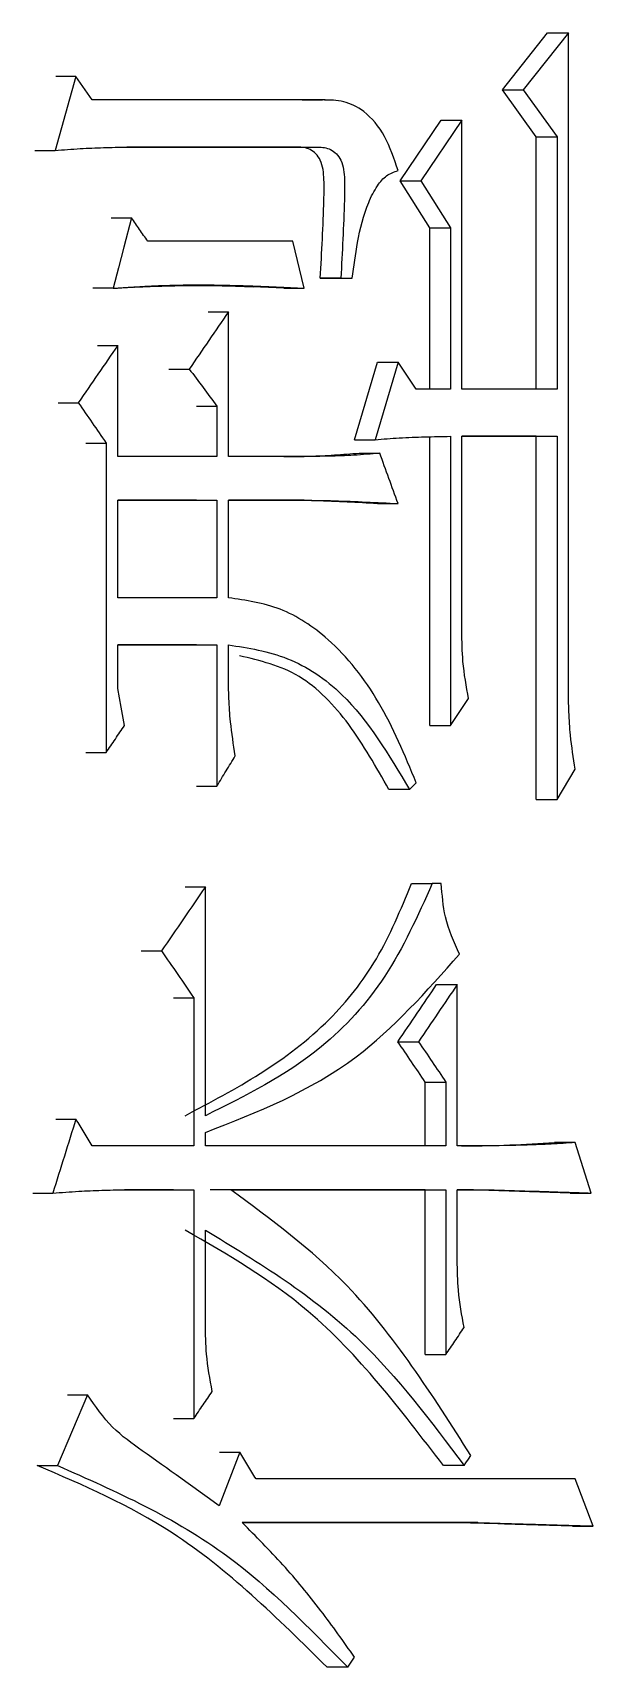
# Model space of a CAD drawing. Header units: millimetres. Extents: x 2136 to 4572, y 748 to 2471.
# Drawn here: x 3165.7 to 3167.51, y 1009.13 to 1014.39 of the extents above; entities that cross this region are included whole.
import ezdxf

# ---------------------------------------------------------------- set-up
doc = ezdxf.new("R2010")
doc.units = ezdxf.units.MM

msp = doc.modelspace()

# ---------------------------------------------------------------- linework, layer by layer
at = {"color": 7, "linetype": 'Continuous', "lineweight": 25}
for p, q in [((3167.2153, 1014.2076), (3167.3608, 1014.3915)), ((3167.4277, 1014.3915), (3167.282, 1014.2076)), ((3167.3608, 1014.3915), (3167.4277, 1014.3915)), ((3167.4277, 1012.2821), (3167.4277, 1014.3915)), ((3165.8439, 1014.2509), (3165.7768, 1014.0129)), ((3165.8439, 1014.2509), (3165.7792, 1014.2509)), ((3165.8961, 1014.1752), (3165.8439, 1014.2509)), ((3167.2153, 1014.2076), (3167.282, 1014.2076)), ((3167.3245, 1014.0562), (3167.2153, 1014.2076)), ((3167.282, 1014.2076), (3167.3913, 1014.0562)), ((3166.6369, 1014.1752), (3165.8961, 1014.1752)), ((3166.571, 1014.1752), (3166.6369, 1014.1752)), ((3166.6724, 1014.1746), (3166.6433, 1014.1746)), ((3166.8866, 1013.9156), (3167.0183, 1014.1103)), ((3167.0847, 1014.1103), (3166.9529, 1013.9156)), ((3167.0183, 1014.1103), (3167.0847, 1014.1103)), ((3167.0847, 1013.2449), (3167.0847, 1014.1103)), ((3166.0077, 1014.0237), (3166.6221, 1014.0237)), ((3166.5563, 1014.0237), (3166.0077, 1014.0237)), ((3166.5564, 1014.0237), (3166.6222, 1014.0237)), ((3167.3245, 1014.0562), (3167.3913, 1014.0562)), ((3167.3245, 1013.2449), (3167.3245, 1014.0562)), ((3167.3913, 1014.0562), (3167.3913, 1013.2449)), ((3165.7121, 1014.0129), (3165.7768, 1014.0129)), ((3166.8866, 1013.9156), (3166.9529, 1013.9156)), ((3166.9818, 1013.7641), (3166.8866, 1013.9156)), ((3166.9529, 1013.9156), (3167.0482, 1013.7641)), ((3165.9576, 1013.7966), (3166.0226, 1013.7966)), ((3166.9818, 1013.7641), (3167.0482, 1013.7641)), ((3166.9818, 1013.2449), (3166.9818, 1013.7641)), ((3167.0482, 1013.7641), (3167.0482, 1013.2449)), ((3166.5779, 1013.5694), (3166.541, 1013.7208)), ((3166.6958, 1013.6019), (3166.6298, 1013.6019)), ((3166.6666, 1013.6019), (3166.7326, 1013.6019)), ((3166.6958, 1013.6019), (3166.7326, 1013.6019)), ((3165.9631, 1013.5694), (3165.8982, 1013.5694)), ((3166.5121, 1013.5694), (3166.4126, 1013.5743)), ((3166.5121, 1013.5694), (3166.5779, 1013.5694)), ((3166.2687, 1013.4937), (3166.3341, 1013.4937)), ((3166.3341, 1013.0285), (3166.3341, 1013.4937)), ((3165.913, 1013.3855), (3165.978, 1013.3855)), ((3165.978, 1013.0285), (3165.978, 1013.3855)), ((3166.1429, 1013.3098), (3166.2082, 1013.3098)), ((3166.74, 1013.0826), (3166.8134, 1013.3314)), ((3166.8796, 1013.3314), (3166.8061, 1013.0826)), ((3166.8134, 1013.3314), (3166.8796, 1013.3314)), ((3166.9382, 1013.2449), (3166.8796, 1013.3314)), ((3167.0482, 1013.2449), (3166.9382, 1013.2449)), ((3167.3913, 1013.2449), (3167.0847, 1013.2449)), ((3165.7866, 1013.2016), (3165.8514, 1013.2016)), ((3166.2317, 1013.1908), (3166.2971, 1013.1908)), ((3166.2971, 1013.1908), (3166.2971, 1013.0285)), ((3166.74, 1013.0826), (3166.8061, 1013.0826)), ((3166.9818, 1012.1632), (3166.9818, 1013.092)), ((3167.0482, 1013.0934), (3167.0482, 1012.1632)), ((3167.0847, 1013.0934), (3167.3913, 1013.0934)), ((3167.0847, 1012.466), (3167.0847, 1013.0934)), ((3167.3245, 1013.0934), (3167.0847, 1013.0934)), ((3167.3245, 1013.0934), (3167.3913, 1013.0934)), ((3167.3245, 1011.9252), (3167.3245, 1013.0934)), ((3167.3913, 1013.0934), (3167.3913, 1011.9252)), ((3165.8759, 1013.0718), (3165.9408, 1013.0718)), ((3166.2971, 1013.0285), (3165.978, 1013.0285)), ((3166.5779, 1013.0285), (3166.3341, 1013.0285)), ((3166.5121, 1013.0285), (3166.5779, 1013.0285)), ((3166.7547, 1013.0394), (3166.8208, 1013.0394)), ((3165.978, 1012.5742), (3165.978, 1012.8879)), ((3165.978, 1012.8879), (3166.2971, 1012.8879)), ((3166.2317, 1012.8879), (3165.978, 1012.8879)), ((3166.2317, 1012.8879), (3166.2971, 1012.8879)), ((3166.2971, 1012.8879), (3166.2971, 1012.5742)), ((3166.3341, 1012.8879), (3166.5779, 1012.8879)), ((3166.3341, 1012.5742), (3166.3341, 1012.8879)), ((3166.5121, 1012.8879), (3166.3341, 1012.8879)), ((3166.5779, 1012.8879), (3166.5121, 1012.8879)), ((3166.8134, 1012.8771), (3166.8796, 1012.8771)), ((3166.2971, 1012.5742), (3165.978, 1012.5742)), ((3165.978, 1012.4228), (3166.2971, 1012.4228)), ((3165.978, 1012.2821), (3165.978, 1012.4228)), ((3166.2317, 1012.4228), (3165.978, 1012.4228)), ((3166.2317, 1012.4228), (3166.2971, 1012.4228)), ((3166.2971, 1012.4228), (3166.2971, 1011.9684)), ((3166.3341, 1012.3254), (3166.3341, 1012.4228)), ((3167.0482, 1012.1632), (3167.1067, 1012.2497)), ((3166.9162, 1011.9576), (3166.9382, 1011.9793)), ((3167.3913, 1011.9252), (3167.4496, 1012.0225)), ((3166.2317, 1011.9684), (3166.2971, 1011.9684)), ((3166.9162, 1011.9576), (3166.85, 1011.9576)), ((3166.1947, 1011.6439), (3166.2601, 1011.6439)), ((3166.2601, 1010.9084), (3166.2601, 1011.6439)), ((3166.9233, 1011.6547), (3166.9896, 1011.6547)), ((3167.0189, 1011.6547), (3166.9896, 1011.6547)), ((3166.054, 1011.4384), (3166.1192, 1011.4384)), ((3167.0037, 1011.3302), (3167.0701, 1011.3302)), ((3167.0701, 1010.811), (3167.0701, 1011.3302)), ((3166.1577, 1011.287), (3166.223, 1011.287)), ((3166.223, 1011.287), (3166.223, 1010.811)), ((3166.8793, 1011.1463), (3166.9456, 1011.1463)), ((3166.9671, 1011.0165), (3167.0335, 1011.0165)), ((3166.9671, 1010.811), (3166.9671, 1011.0165)), ((3167.0335, 1011.0165), (3167.0335, 1010.811)), ((3165.7792, 1010.8975), (3165.8439, 1010.8975)), ((3166.2601, 1010.811), (3166.2601, 1010.8543)), ((3167.4496, 1010.8218), (3167.3826, 1010.8218)), ((3166.223, 1010.811), (3165.8961, 1010.811)), ((3167.0335, 1010.811), (3166.2601, 1010.811)), ((3167.1506, 1010.811), (3167.0701, 1010.811)), ((3167.0841, 1010.811), (3167.1506, 1010.811)), ((3165.7047, 1010.6595), (3165.7693, 1010.6595)), ((3166.0003, 1010.6704), (3166.223, 1010.6704)), ((3166.1577, 1010.6704), (3166.0003, 1010.6704)), ((3166.1577, 1010.6704), (3166.223, 1010.6704)), ((3166.223, 1010.6704), (3166.223, 1009.9348)), ((3166.9671, 1010.6704), (3166.276, 1010.6704)), ((3166.3415, 1010.6704), (3167.0335, 1010.6704)), ((3166.9671, 1010.6704), (3167.0335, 1010.6704)), ((3166.9671, 1010.1403), (3166.9671, 1010.6704)), ((3167.0335, 1010.6704), (3167.0335, 1010.1403)), ((3167.0701, 1010.6704), (3167.1725, 1010.6704)), ((3167.0701, 1010.4432), (3167.0701, 1010.6704)), ((3167.1059, 1010.6704), (3167.0701, 1010.6704)), ((3167.1059, 1010.6704), (3167.1725, 1010.6704)), ((3167.4335, 1010.6596), (3167.5005, 1010.6596)), ((3166.2601, 1010.2377), (3166.2601, 1010.5404)), ((3166.9671, 1010.1403), (3167.0335, 1010.1403)), ((3165.8812, 1010.0105), (3165.7843, 1009.7834)), ((3165.8164, 1010.0105), (3165.8812, 1010.0105)), ((3166.3711, 1009.8266), (3166.3045, 1009.6535)), ((3166.3056, 1009.8266), (3166.3711, 1009.8266)), ((3165.7196, 1009.7834), (3165.7843, 1009.7834)), ((3167.092, 1009.7833), (3167.0255, 1009.7833)), ((3167.4496, 1009.7401), (3166.4229, 1009.7401)), ((3167.5077, 1009.5886), (3167.4496, 1009.7401)), ((3166.3785, 1009.5995), (3167.136, 1009.5995)), ((3167.0694, 1009.5995), (3166.3785, 1009.5995)), ((3167.136, 1009.5995), (3167.0694, 1009.5995)), ((3167.4407, 1009.5886), (3167.5077, 1009.5886)), ((3166.7178, 1009.1343), (3166.6519, 1009.1343)), ((3166.7178, 1009.1343), (3166.7399, 1009.1668))]:
    msp.add_line(p, q, dxfattribs=at)
at = {"color": 7, "linetype": 'Continuous', "lineweight": 25, "flags": 128}
for points in [[(3166.0226, 1013.7966), (3165.9978, 1013.702), (3165.9805, 1013.6357), (3165.9631, 1013.5694)], [(3165.9408, 1013.0718), (3165.9408, 1012.5742), (3165.9408, 1012.0766)], [(3166.0003, 1012.1632), (3165.9891, 1012.2226), (3165.978, 1012.2821)], [(3166.9818, 1012.1632), (3166.9984, 1012.1632), (3167.015, 1012.1632), (3167.0482, 1012.1632)], [(3165.8759, 1012.0766), (3165.892, 1012.0766), (3165.9083, 1012.0766), (3165.9408, 1012.0766)], [(3167.3245, 1011.9252), (3167.3412, 1011.9252), (3167.3579, 1011.9252), (3167.3913, 1011.9252)], [(3167.5005, 1010.6596), (3167.475, 1010.7407), (3167.4496, 1010.8218)], [(3166.1578, 1009.9348), (3166.174, 1009.9348), (3166.1904, 1009.9348), (3166.223, 1009.9348)], [(3167.092, 1009.7833), (3167.0976, 1009.7915), (3167.1058, 1009.8036), (3167.114, 1009.8157)]]:
    msp.add_lwpolyline(points, dxfattribs=at)
at = {"color": 7, "linetype": 'Continuous', "lineweight": 25}
for points, knots in [([(3166.8796, 1013.948), (3166.867, 1013.9862), (3166.8422, 1014.0611), (3166.7781, 1014.1391), (3166.7056, 1014.1745), (3166.6597, 1014.1749), (3166.6369, 1014.1752)], [0, 0, 0, 0, 0.291536, 0.572529, 0.787239, 1, 1, 1, 1]), ([(3165.7768, 1014.0129), (3165.8037, 1014.015), (3165.8556, 1014.019), (3165.9326, 1014.0222), (3165.9827, 1014.0232), (3166.0077, 1014.0237)], [0, 0, 0, 0, 0.349385, 0.674644, 1, 1, 1, 1]), ([(3166.6298, 1013.6019), (3166.6343, 1013.6859), (3166.6399, 1013.7918), (3166.6429, 1013.9177), (3166.6362, 1013.9824), (3166.5981, 1014.0212), (3166.5701, 1014.0229), (3166.5563, 1014.0237)], [0, 0, 0, 0, 0.512304, 0.645208, 0.775979, 0.889287, 1, 1, 1, 1]), ([(3166.6221, 1014.0237), (3166.636, 1014.0229), (3166.664, 1014.0212), (3166.7022, 1013.9824), (3166.7089, 1013.9177), (3166.7058, 1013.7918), (3166.7002, 1013.6859), (3166.6958, 1013.6019)], [0, 0, 0, 0, 0.110827, 0.224198, 0.354947, 0.487818, 1, 1, 1, 1]), ([(3166.7326, 1013.6019), (3166.7376, 1013.6403), (3166.7484, 1013.7236), (3166.7741, 1013.8264), (3166.8097, 1013.8968), (3166.8419, 1013.9352), (3166.8669, 1013.9437), (3166.8796, 1013.948)], [0, 0, 0, 0, 0.277213, 0.601616, 0.758833, 0.878188, 1, 1, 1, 1]), ([(3166.0746, 1013.7208), (3166.0659, 1013.7335), (3166.0486, 1013.7587), (3166.0313, 1013.7839), (3166.0226, 1013.7966)], [0, 0, 0, 0, 0.499998, 1, 1, 1, 1]), ([(3166.541, 1013.7208), (3166.4717, 1013.7208), (3166.3166, 1013.7208), (3166.1608, 1013.7208), (3166.0746, 1013.7208)], [0, 0, 0, 0, 0.447226, 1, 1, 1, 1]), ([(3166.6298, 1013.6019), (3166.6367, 1013.6019), (3166.649, 1013.6019), (3166.6612, 1013.6019), (3166.6666, 1013.6019)], [0, 0, 0, 0, 0.56, 1, 1, 1, 1]), ([(3165.9631, 1013.5694), (3165.9655, 1013.5696), (3165.9702, 1013.5699), (3165.9774, 1013.5704), (3165.9846, 1013.5708), (3165.9917, 1013.5713), (3165.9989, 1013.5718), (3166.006, 1013.5722), (3166.0132, 1013.5727), (3166.0192, 1013.5731), (3166.0251, 1013.5734), (3166.0311, 1013.5738), (3166.0406, 1013.5744), (3166.0502, 1013.5749), (3166.0621, 1013.5756), (3166.074, 1013.5763), (3166.0883, 1013.577), (3166.117, 1013.5783), (3166.1789, 1013.5804), (3166.2552, 1013.5808), (3166.3218, 1013.5796), (3166.355, 1013.5787), (3166.3788, 1013.5781), (3166.3978, 1013.5775), (3166.4215, 1013.5766), (3166.4405, 1013.5758), (3166.4595, 1013.575), (3166.4737, 1013.5743), (3166.488, 1013.5737), (3166.5022, 1013.573), (3166.514, 1013.5725), (3166.5235, 1013.5721), (3166.5306, 1013.5717), (3166.5377, 1013.5714), (3166.5448, 1013.5711), (3166.5519, 1013.5707), (3166.559, 1013.5704), (3166.565, 1013.5701), (3166.5713, 1013.5698), (3166.5752, 1013.5696), (3166.5779, 1013.5694)], [0, 0, 0, 0, 0.011607, 0.023213, 0.034819, 0.046426, 0.058032, 0.069639, 0.081245, 0.092852, 0.098655, 0.110262, 0.121868, 0.145081, 0.156687, 0.1799, 0.203113, 0.226326, 0.31918, 0.504901, 0.597754, 0.64418, 0.667393, 0.713819, 0.737032, 0.783458, 0.806671, 0.829884, 0.853097, 0.87631, 0.899523, 0.911129, 0.922736, 0.934342, 0.945949, 0.957555, 0.969162, 0.980768, 0.986572, 1, 1, 1, 1]), ([(3166.0297, 1013.5735), (3166.0297, 1013.5735), (3166.0296, 1013.5735), (3166.0302, 1013.5735), (3166.0486, 1013.5742), (3166.1199, 1013.577), (3166.1891, 1013.5783), (3166.2318, 1013.5786), (3166.247, 1013.5786), (3166.2495, 1013.5786), (3166.2487, 1013.5786), (3166.274, 1013.5784), (3166.3279, 1013.5776), (3166.3764, 1013.5757), (3166.4156, 1013.5742)], [0, 0, 0, 0, 0.00053, 0.004509, 0.014062, 0.225904, 0.41709, 0.513928, 0.524253, 0.532703, 0.557438, 0.62576, 0.697207, 1, 1, 1, 1]), ([(3166.3341, 1013.4937), (3166.3132, 1013.463), (3166.2712, 1013.4017), (3166.2292, 1013.3404), (3166.2082, 1013.3098)], [0, 0, 0, 0, 0.5, 1, 1, 1, 1]), ([(3165.978, 1013.3855), (3165.9569, 1013.3549), (3165.9147, 1013.2936), (3165.8725, 1013.2323), (3165.8514, 1013.2016)], [0, 0, 0, 0, 0.5, 1, 1, 1, 1]), ([(3166.2082, 1013.3098), (3166.223, 1013.29), (3166.2527, 1013.2503), (3166.2823, 1013.2106), (3166.2971, 1013.1908)], [0, 0, 0, 0, 0.499998, 1, 1, 1, 1]), ([(3165.8514, 1013.2016), (3165.8663, 1013.18), (3165.8961, 1013.1367), (3165.9259, 1013.0934), (3165.9408, 1013.0718)], [0, 0, 0, 0, 0.499998, 1, 1, 1, 1]), ([(3166.8061, 1013.0826), (3166.832, 1013.0846), (3166.8853, 1013.0888), (3166.966, 1013.092), (3167.0208, 1013.093), (3167.0482, 1013.0934)], [0, 0, 0, 0, 0.320446, 0.660167, 1, 1, 1, 1]), ([(3166.5121, 1013.0285), (3166.5399, 1013.0287), (3166.5942, 1013.0289), (3166.6751, 1013.0331), (3166.7282, 1013.0373), (3166.7547, 1013.0394)], [0, 0, 0, 0, 0.342239, 0.67104, 1, 1, 1, 1]), ([(3166.8208, 1013.0394), (3166.7932, 1013.0367), (3166.7391, 1013.0316), (3166.658, 1013.029), (3166.6046, 1013.0287), (3166.5779, 1013.0285)], [0, 0, 0, 0, 0.341779, 0.670798, 1, 1, 1, 1]), ([(3166.8796, 1012.8771), (3166.8698, 1012.9041), (3166.8502, 1012.9582), (3166.8306, 1013.0123), (3166.8208, 1013.0394)], [0, 0, 0, 0, 0.499999, 1, 1, 1, 1]), ([(3166.8134, 1012.8771), (3166.7811, 1012.8787), (3166.7149, 1012.8819), (3166.6145, 1012.8865), (3166.5462, 1012.8875), (3166.5121, 1012.8879)], [0, 0, 0, 0, 0.321994, 0.660963, 1, 1, 1, 1]), ([(3166.5779, 1012.8879), (3166.6103, 1012.8875), (3166.6769, 1012.8866), (3166.7774, 1012.8821), (3166.8455, 1012.8788), (3166.8796, 1012.8771)], [0, 0, 0, 0, 0.321579, 0.660777, 1, 1, 1, 1]), ([(3166.9382, 1011.9793), (3166.9012, 1012.0683), (3166.828, 1012.244), (3166.6749, 1012.437), (3166.5039, 1012.5495), (3166.3905, 1012.566), (3166.3341, 1012.5742)], [0, 0, 0, 0, 0.289657, 0.571456, 0.787204, 1, 1, 1, 1]), ([(3167.1067, 1012.2497), (3167.0994, 1012.2895), (3167.0864, 1012.3606), (3167.0853, 1012.4338), (3167.0847, 1012.466)], [0, 0, 0, 0, 0.558835, 1, 1, 1, 1]), ([(3166.3341, 1012.4228), (3166.3984, 1012.4127), (3166.5279, 1012.3925), (3166.7436, 1012.2489), (3166.8503, 1012.0689), (3166.9162, 1011.9576)], [0, 0, 0, 0, 0.273464, 0.551009, 1, 1, 1, 1]), ([(3166.85, 1011.9576), (3166.8096, 1012.0296), (3166.7297, 1012.1717), (3166.5678, 1012.3408), (3166.436, 1012.3719), (3166.3703, 1012.3874)], [0, 0, 0, 0, 0.339729, 0.670692, 1, 1, 1, 1]), ([(3166.3563, 1012.0658), (3166.3506, 1012.1022), (3166.3409, 1012.1631), (3166.3351, 1012.2501), (3166.3344, 1012.3003), (3166.3341, 1012.3254)], [0, 0, 0, 0, 0.4254255, 0.7120823, 1, 1, 1, 1]), ([(3167.4496, 1012.0225), (3167.4439, 1012.0589), (3167.4344, 1012.1198), (3167.4287, 1012.2069), (3167.428, 1012.257), (3167.4277, 1012.2821)], [0, 0, 0, 0, 0.425369, 0.712054, 1, 1, 1, 1]), ([(3165.9408, 1012.0766), (3165.9507, 1012.091), (3165.9705, 1012.1199), (3165.9904, 1012.1487), (3166.0003, 1012.1632)], [0, 0, 0, 0, 0.4999987, 1, 1, 1, 1]), ([(3166.2971, 1011.9684), (3166.307, 1011.9847), (3166.3267, 1012.0171), (3166.3465, 1012.0496), (3166.3563, 1012.0658)], [0, 0, 0, 0, 0.499998, 1, 1, 1, 1]), ([(3166.2601, 1011.6439), (3166.2366, 1011.6097), (3166.1897, 1011.5412), (3166.1427, 1011.4726), (3166.1192, 1011.4384)], [0, 0, 0, 0, 0.5, 1, 1, 1, 1]), ([(3166.1947, 1010.9084), (3166.3578, 1010.9944), (3166.5871, 1011.1154), (3166.82, 1011.406), (3166.8887, 1011.5714), (3166.9233, 1011.6547)], [0, 0, 0, 0, 0.550002, 0.773014, 1, 1, 1, 1]), ([(3166.9896, 1011.6547), (3166.943, 1011.5511), (3166.8508, 1011.3458), (3166.6012, 1011.0767), (3166.3887, 1010.9718), (3166.2601, 1010.9084)], [0, 0, 0, 0, 0.286997, 0.568308, 1, 1, 1, 1]), ([(3167.0774, 1011.4276), (3167.0598, 1011.4665), (3167.0279, 1011.5369), (3167.0216, 1011.6184), (3167.0189, 1011.6547)], [0, 0, 0, 0, 0.554344, 1, 1, 1, 1]), ([(3166.1192, 1011.4384), (3166.1365, 1011.4132), (3166.1711, 1011.3627), (3166.2057, 1011.3122), (3166.223, 1011.287)], [0, 0, 0, 0, 0.499998, 1, 1, 1, 1]), ([(3166.2601, 1010.8543), (3166.4283, 1010.9201), (3166.7317, 1011.0388), (3166.9709, 1011.3078), (3167.0774, 1011.4276)], [0, 0, 0, 0, 0.554476, 1, 1, 1, 1]), ([(3166.8793, 1011.1463), (3166.9001, 1011.177), (3166.9415, 1011.2383), (3166.983, 1011.2996), (3167.0037, 1011.3302)], [0, 0, 0, 0, 0.499999, 1, 1, 1, 1]), ([(3167.0701, 1011.3302), (3167.0494, 1011.2996), (3167.0079, 1011.2383), (3166.9664, 1011.177), (3166.9456, 1011.1463)], [0, 0, 0, 0, 0.5, 1, 1, 1, 1]), ([(3166.9671, 1011.0165), (3166.9525, 1011.0382), (3166.9232, 1011.0814), (3166.894, 1011.1247), (3166.8793, 1011.1463)], [0, 0, 0, 0, 0.4999999, 1, 1, 1, 1]), ([(3166.9456, 1011.1463), (3166.9602, 1011.1247), (3166.9896, 1011.0814), (3167.0189, 1011.0382), (3167.0335, 1011.0165)], [0, 0, 0, 0, 0.499998, 1, 1, 1, 1]), ([(3165.8439, 1010.8975), (3165.8315, 1010.8579), (3165.8066, 1010.7785), (3165.7818, 1010.6992), (3165.7693, 1010.6595)], [0, 0, 0, 0, 0.5, 1, 1, 1, 1]), ([(3165.8961, 1010.811), (3165.8874, 1010.8254), (3165.87, 1010.8543), (3165.8526, 1010.8831), (3165.8439, 1010.8975)], [0, 0, 0, 0, 0.499999, 1, 1, 1, 1]), ([(3167.0841, 1010.811), (3167.1358, 1010.8116), (3167.2355, 1010.8128), (3167.3348, 1010.8189), (3167.3826, 1010.8218)], [0, 0, 0, 0, 0.518265, 1, 1, 1, 1]), ([(3167.4496, 1010.8218), (3167.4238, 1010.8202), (3167.3724, 1010.817), (3167.2728, 1010.8125), (3167.1988, 1010.8116), (3167.1506, 1010.811)], [0, 0, 0, 0, 0.258773, 0.517554, 1, 1, 1, 1]), ([(3165.7693, 1010.6595), (3165.7972, 1010.6616), (3165.8497, 1010.6655), (3165.9267, 1010.6687), (3165.9757, 1010.6698), (3166.0003, 1010.6704)], [0, 0, 0, 0, 0.362394, 0.681159, 1, 1, 1, 1]), ([(3167.114, 1009.8157), (3166.9897, 1010.0108), (3166.7697, 1010.3559), (3166.4713, 1010.575), (3166.3415, 1010.6703)], [0, 0, 0, 0, 0.565165, 1, 1, 1, 1]), ([(3167.4335, 1010.6596), (3167.4117, 1010.6603), (3167.3464, 1010.6624), (3167.2373, 1010.6661), (3167.1497, 1010.6689), (3167.1059, 1010.6704)], [0, 0, 0, 0, 0.199704, 0.599851, 1, 1, 1, 1]), ([(3167.1725, 1010.6704), (3167.2162, 1010.6689), (3167.2626, 1010.6674), (3167.3117, 1010.6658), (3167.3226, 1010.6654), (3167.3335, 1010.6651), (3167.3444, 1010.6647), (3167.3526, 1010.6644), (3167.3635, 1010.6641), (3167.3744, 1010.6637), (3167.3853, 1010.6634), (3167.3934, 1010.6631), (3167.4043, 1010.6627), (3167.4139, 1010.6624), (3167.422, 1010.6621), (3167.4275, 1010.662), (3167.4329, 1010.6618), (3167.4384, 1010.6616), (3167.4424, 1010.6615), (3167.4465, 1010.6613), (3167.452, 1010.6612), (3167.4574, 1010.661), (3167.4629, 1010.6608), (3167.4669, 1010.6607), (3167.4724, 1010.6605), (3167.4778, 1010.6603), (3167.4832, 1010.6601), (3167.4873, 1010.66), (3167.4931, 1010.6598), (3167.4974, 1010.6597), (3167.5005, 1010.6596)], [0, 0, 0, 0, 0.398889, 0.42382, 0.44875, 0.498611, 0.523542, 0.548473, 0.573403, 0.623264, 0.648195, 0.673125, 0.698056, 0.747917, 0.760382, 0.772848, 0.797778, 0.810243, 0.822709, 0.835174, 0.847639, 0.87257, 0.885035, 0.8975, 0.909966, 0.934896, 0.947361, 0.959827, 0.972292, 1, 1, 1, 1]), ([(3167.0255, 1009.7833), (3166.8882, 1009.9631), (3166.6453, 1010.2812), (3166.3312, 1010.4619), (3166.1947, 1010.5404)], [0, 0, 0, 0, 0.565266, 1, 1, 1, 1]), ([(3166.2601, 1010.5404), (3166.4329, 1010.4355), (3166.7448, 1010.2461), (3166.985, 1009.926), (3167.092, 1009.7833)], [0, 0, 0, 0, 0.5542561, 1, 1, 1, 1]), ([(3167.0921, 1010.2269), (3167.0848, 1010.2666), (3167.0718, 1010.3378), (3167.0706, 1010.4109), (3167.0701, 1010.4432)], [0, 0, 0, 0, 0.558835, 1, 1, 1, 1]), ([(3166.2823, 1010.0213), (3166.2749, 1010.0611), (3166.2618, 1010.1322), (3166.2606, 1010.2054), (3166.2601, 1010.2377)], [0, 0, 0, 0, 0.558835, 1, 1, 1, 1]), ([(3167.0335, 1010.1403), (3167.0433, 1010.1547), (3167.0628, 1010.1836), (3167.0823, 1010.2124), (3167.0921, 1010.2269)], [0, 0, 0, 0, 0.499998, 1, 1, 1, 1]), ([(3166.3045, 1009.6535), (3166.2225, 1009.7127), (3166.108, 1009.7953), (3165.9576, 1009.9006), (3165.9067, 1009.9737), (3165.8812, 1010.0105)], [0, 0, 0, 0, 0.5576511, 0.7774769, 1, 1, 1, 1]), ([(3166.223, 1009.9348), (3166.2329, 1009.9492), (3166.2527, 1009.9781), (3166.2724, 1010.0069), (3166.2823, 1010.0213)], [0, 0, 0, 0, 0.499998, 1, 1, 1, 1]), ([(3166.4229, 1009.7401), (3166.4143, 1009.7545), (3166.397, 1009.7833), (3166.3798, 1009.8122), (3166.3711, 1009.8266)], [0, 0, 0, 0, 0.499999, 1, 1, 1, 1]), ([(3166.6519, 1009.1343), (3166.4915, 1009.2925), (3166.2071, 1009.5733), (3165.8676, 1009.7196), (3165.7195, 1009.7834)], [0, 0, 0, 0, 0.5637353, 1, 1, 1, 1]), ([(3165.7843, 1009.7834), (3165.9731, 1009.6999), (3166.3129, 1009.5496), (3166.5933, 1009.2621), (3166.7178, 1009.1343)], [0, 0, 0, 0, 0.555605, 1, 1, 1, 1]), ([(3166.7399, 1009.1668), (3166.7043, 1009.2172), (3166.631, 1009.3209), (3166.5109, 1009.4667), (3166.4227, 1009.5551), (3166.3785, 1009.5995)], [0, 0, 0, 0, 0.321149, 0.659611, 1, 1, 1, 1]), ([(3167.4407, 1009.5886), (3167.408, 1009.5896), (3167.3424, 1009.5915), (3167.2188, 1009.5951), (3167.1276, 1009.5978), (3167.0694, 1009.5995)], [0, 0, 0, 0, 0.265382, 0.530765, 1, 1, 1, 1]), ([(3167.136, 1009.5995), (3167.138, 1009.5994), (3167.1421, 1009.5993), (3167.1483, 1009.5991), (3167.1545, 1009.5989), (3167.1607, 1009.5987), (3167.1668, 1009.5986), (3167.173, 1009.5984), (3167.1792, 1009.5982), (3167.1853, 1009.598), (3167.1915, 1009.5978), (3167.1977, 1009.5977), (3167.2039, 1009.5975), (3167.21, 1009.5973), (3167.2162, 1009.5971), (3167.2224, 1009.5969), (3167.2285, 1009.5968), (3167.2347, 1009.5966), (3167.2398, 1009.5964), (3167.245, 1009.5963), (3167.2501, 1009.5961), (3167.2563, 1009.596), (3167.2624, 1009.5958), (3167.2686, 1009.5956), (3167.2748, 1009.5954), (3167.2809, 1009.5952), (3167.2871, 1009.5951), (3167.2922, 1009.5949), (3167.2974, 1009.5948), (3167.3025, 1009.5946), (3167.3087, 1009.5944), (3167.3148, 1009.5943), (3167.321, 1009.5941), (3167.3271, 1009.5939), (3167.3333, 1009.5937), (3167.3395, 1009.5935), (3167.3446, 1009.5934), (3167.3497, 1009.5932), (3167.3548, 1009.5931), (3167.361, 1009.5929), (3167.3733, 1009.5926), (3167.4164, 1009.5913), (3167.4632, 1009.5899), (3167.5019, 1009.5888), (3167.5077, 1009.5886)], [0, 0, 0, 0, 0.016565, 0.03313, 0.049695, 0.066259, 0.082824, 0.099389, 0.115954, 0.132519, 0.149084, 0.165648, 0.182213, 0.198778, 0.215343, 0.231908, 0.248473, 0.265037, 0.281602, 0.289885, 0.306449, 0.323014, 0.339579, 0.356144, 0.372709, 0.389274, 0.405838, 0.422403, 0.430686, 0.447251, 0.463815, 0.48038, 0.496945, 0.51351, 0.530075, 0.54664, 0.563204, 0.571487, 0.588052, 0.604616, 0.621181, 0.687441, 0.952478, 1, 1, 1, 1])]:
    msp.add_open_spline(points, degree=3, knots=knots, dxfattribs=at)

doc.saveas('drawing.dxf')
